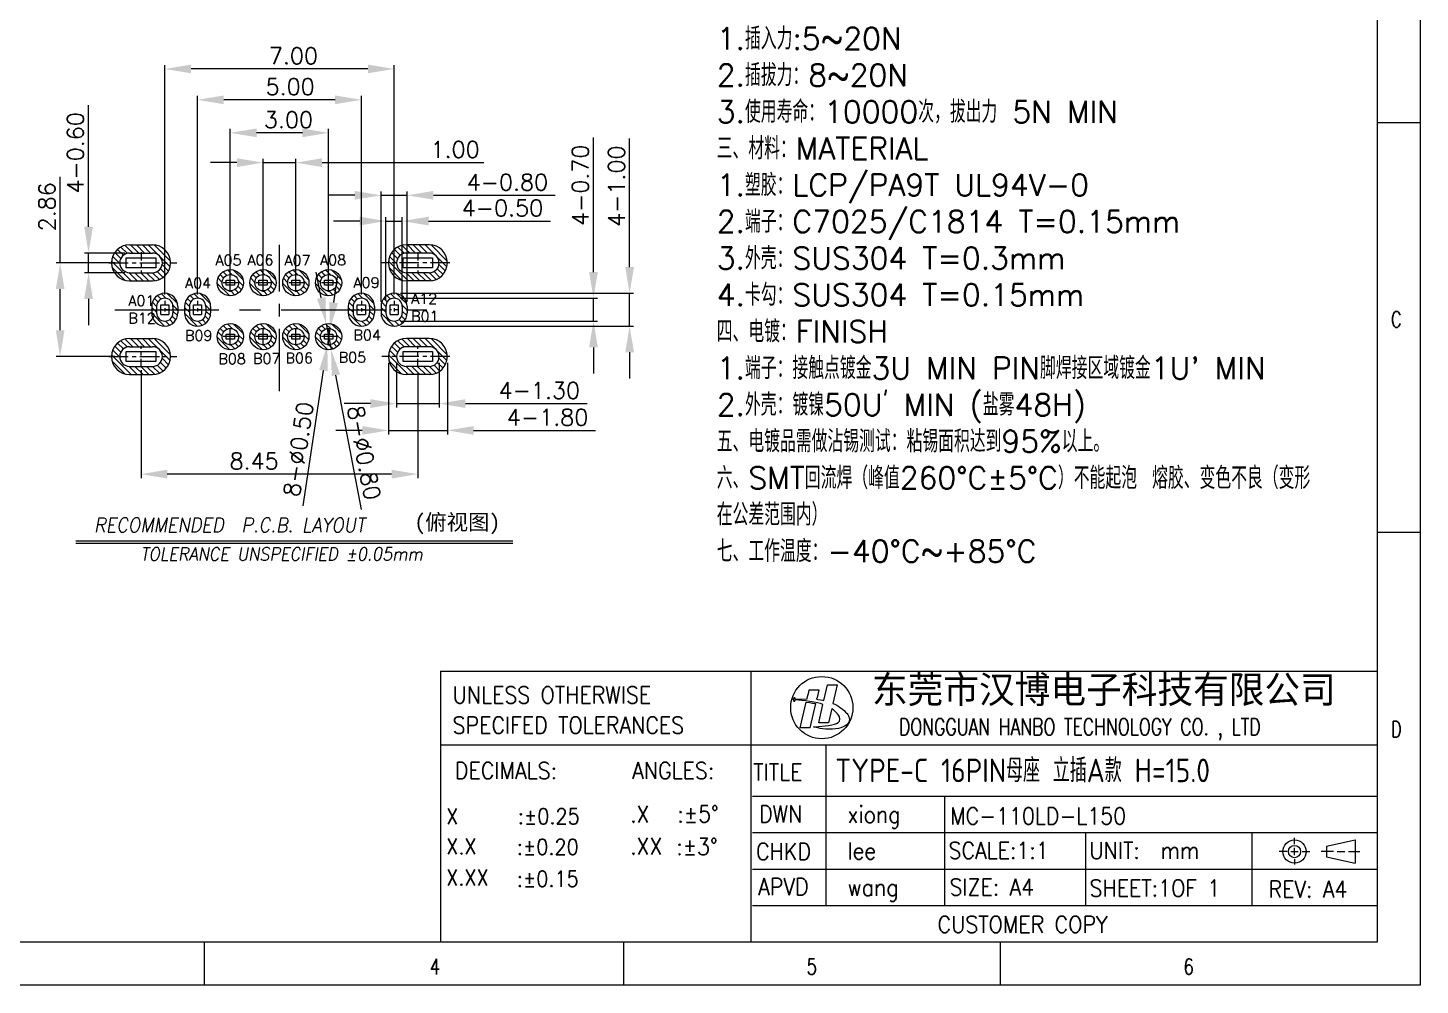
# Model space of a CAD drawing. Extents: x 2595 to 2747, y 707 to 762.
# Drawn here: x 2626.9 to 2669.4, y 708.06 to 737.29 of the extents above; entities that cross this region are included whole.
import ezdxf
from ezdxf.enums import TextEntityAlignment as Align

# ---------------------------------------------------------------- set-up
doc = ezdxf.new("R2010")
doc.units = 0
doc.header["$MEASUREMENT"] = 0
doc.linetypes.add('ACAD_ISO02W100', pattern=[15, 12, -3])
doc.linetypes.add('CENTER', pattern=[50.8, 31.75, -6.35, 6.35, -6.35])
doc.layers.get('0').update_dxf_attribs({"linetype": 'CONTINUOUS', "lineweight": 20})
doc.layers.get('Defpoints').update_dxf_attribs({"linetype": 'CONTINUOUS'})
for name, color, linetype, lineweight in [('DIM', 3, 'CONTINUOUS', 9), ('HANBO', 7, 'CONTINUOUS', 9), ('NOTE', 82, 'CONTINUOUS', 18), ('screw', 33, 'CONTINUOUS', 13)]:
    doc.layers.add(name, color=color, linetype=linetype, lineweight=lineweight)
doc.styles.add('3.5号字', font='gbenor.shx', dxfattribs={"height": 3.5, "bigfont": 'gbcbig.shx'})
doc.styles.add('ROMANS', font='ROMANS.SHX', dxfattribs={"bigfont": 'gbcbig.shx'})
doc.styles.get("Standard").update_dxf_attribs({"font": 'simplex.shx', "bigfont": 'gbcbig.shx'})
doc.styles.add('样式 1', font='gbenor.shx', dxfattribs={"height": 1.2, "bigfont": 'gbcbig.shx'})
doc.dimstyles.new('汉博电子', dxfattribs={"dimtxt": 0.5, "dimasz": 0.8, "dimexe": 0.12, "dimexo": 0.19, "dimgap": 0.15, "dimtad": 1, "dimzin": 1, "dimdsep": 46, "dimtxsty": 'ROMANS', "dimcen": 2.13, "dimclrd": 3, "dimclre": 3, "dimclrt": 2, "dimazin": 2, "dimtfac": 1, "dimtmove": 0, "dimatfit": 3, "dimfxl": 1, "dimlwd": 13, "dimlwe": 13, "dimarcsym": 0})

# ---------------------------------------------------------------- blocks, each defined once
blk = doc.blocks.new('hanbo')
at = {"layer": 'HANBO'}
blk.add_ellipse((-2.076, 0.258), major_axis=(0, 1.277), ratio=1, dxfattribs=at)
at = {"layer": 'HANBO', "color": 7}
for points, knots in [([(-3.194, 0.688), (-3.194, 0.688), (-3.219, 0.622), (-3.219, 0.622), (-3.219, 0.622), (-3.219, 0.622), (-3.292, 0.603), (-3.292, 0.603), (-3.292, 0.603), (-3.292, 0.603), (-3.224, 0.573), (-3.224, 0.573), (-3.224, 0.573), (-3.224, 0.573), (-3.207, 0.502), (-3.207, 0.502), (-3.207, 0.502), (-3.207, 0.502), (-3.179, 0.571), (-3.179, 0.571), (-3.179, 0.571), (-3.179, 0.571), (-3.146, 0.58), (-3.146, 0.58), (-3.146, 0.58), (-2.9, 0.551), (-2.236, 0.485), (-2.026, 0.388), (-2.026, 0.388), (-2.026, 0.388), (-2.198, -0.362), (-2.198, -0.362), (-2.198, -0.362), (-2.198, -0.362), (-1.803, -0.362), (-1.803, -0.362), (-1.803, -0.362), (-1.803, -0.362), (-1.666, 0.218), (-1.666, 0.218), (-1.666, 0.218), (-1.666, 0.218), (-1.423, 0.048), (-1.354, -0.114), (-1.354, -0.114), (-1.285, -0.277), (-1.377, -0.349), (-1.465, -0.39), (-1.465, -0.39), (-1.657, -0.485), (-2.207, -0.521), (-2.417, -0.528), (-2.417, -0.528), (-2.417, -0.528), (-2.141, -0.62), (-1.774, -0.625), (-1.774, -0.625), (-1.407, -0.63), (-1.101, -0.543), (-0.999, -0.398), (-0.999, -0.398), (-0.897, -0.254), (-0.952, -0.084), (-1.037, 0.011), (-1.037, 0.011), (-1.194, 0.188), (-1.397, 0.34), (-1.615, 0.434), (-1.615, 0.434), (-1.615, 0.434), (-1.438, 1.196), (-1.438, 1.196), (-1.438, 1.196), (-1.438, 1.196), (-1.834, 1.196), (-1.834, 1.196), (-1.834, 1.196), (-1.834, 1.196), (-1.985, 0.553), (-1.985, 0.553), (-1.985, 0.553), (-1.985, 0.553), (-2.278, 0.601), (-2.286, 0.602), (-2.286, 0.602), (-2.283, 0.625), (-2.196, 0.983), (-2.196, 0.983), (-2.196, 0.983), (-2.196, 0.983), (-2.591, 0.983), (-2.591, 0.983), (-2.591, 0.983), (-2.62, 0.866), (-2.653, 0.735), (-2.679, 0.625), (-2.679, 0.625), (-2.679, 0.625), (-3.155, 0.61), (-3.155, 0.61), (-3.155, 0.61), (-3.155, 0.61), (-3.176, 0.616), (-3.176, 0.616), (-3.176, 0.616), (-3.176, 0.616), (-3.194, 0.688), (-3.194, 0.688)], [0, 0, 0, 0, 0.035714, 0.035714, 0.035714, 0.035714, 0.071429, 0.071429, 0.071429, 0.071429, 0.107143, 0.107143, 0.107143, 0.107143, 0.142857, 0.142857, 0.142857, 0.142857, 0.178571, 0.178571, 0.178571, 0.178571, 0.214286, 0.214286, 0.214286, 0.214286, 0.25, 0.25, 0.25, 0.25, 0.285714, 0.285714, 0.285714, 0.285714, 0.321429, 0.321429, 0.321429, 0.321429, 0.357143, 0.357143, 0.357143, 0.357143, 0.392857, 0.392857, 0.392857, 0.392857, 0.428571, 0.428571, 0.428571, 0.428571, 0.464286, 0.464286, 0.464286, 0.464286, 0.5, 0.5, 0.5, 0.5, 0.535714, 0.535714, 0.535714, 0.535714, 0.571429, 0.571429, 0.571429, 0.571429, 0.607143, 0.607143, 0.607143, 0.607143, 0.642857, 0.642857, 0.642857, 0.642857, 0.678571, 0.678571, 0.678571, 0.678571, 0.714286, 0.714286, 0.714286, 0.714286, 0.75, 0.75, 0.75, 0.75, 0.785714, 0.785714, 0.785714, 0.785714, 0.821429, 0.821429, 0.821429, 0.821429, 0.857143, 0.857143, 0.857143, 0.857143, 0.892857, 0.892857, 0.892857, 0.892857, 0.928571, 0.928571, 0.928571, 0.928571, 1, 1, 1, 1]), ([(-2.71, 0.482), (-2.71, 0.482), (-2.96, -0.577), (-2.96, -0.577), (-2.96, -0.577), (-2.96, -0.577), (-2.562, -0.577), (-2.562, -0.577), (-2.562, -0.577), (-2.562, -0.577), (-2.328, 0.422), (-2.328, 0.422), (-2.328, 0.422), (-2.328, 0.422), (-2.551, 0.466), (-2.71, 0.482)], [0, 0, 0, 0, 0.2, 0.2, 0.2, 0.2, 0.4, 0.4, 0.4, 0.4, 0.6, 0.6, 0.6, 0.6, 1, 1, 1, 1])]:
    blk.add_open_spline(points, degree=3, knots=knots, dxfattribs=at)
blk = doc.blocks.new('*D233')
at = {"color": 3, "lineweight": 13, "transparency": 16777216}
for p, q in [((2627.886, 730.117), (2627.886, 732.741)), ((2629.565, 730.117), (2627.766, 730.117)), ((2627.886, 728.057), (2627.886, 729.317)), ((2629.565, 727.257), (2627.766, 727.257))]:
    blk.add_line(p, q, dxfattribs=at)
at = {"color": 3, "transparency": 16777216}
for points in [[(2627.753, 729.317), (2628.019, 729.317), (2627.886, 730.117)], [(2627.753, 728.057), (2628.019, 728.057), (2627.886, 727.257)]]:
    blk.add_solid(points, dxfattribs=at)
at = {"layer": 'Defpoints', "color": 0, "transparency": 16777216}
for p in [(2627.886, 730.117), (2629.755, 730.117), (2629.755, 727.257)]:
    blk.add_point(p, dxfattribs=at)
at = {"color": 2, "transparency": 16777216, "insert": (2627.486, 731.829), "char_height": 0.5, "attachment_point": 5, "rotation": 90, "style": 'ROMANS'}
blk.add_mtext('2.86', dxfattribs=at)
blk = doc.blocks.new('*D234')
at = {"color": 3, "lineweight": 13, "transparency": 16777216}
for p, q in [((2628.753, 731.217), (2628.753, 734.936)), ((2629.865, 730.417), (2628.633, 730.417)), ((2628.753, 729.817), (2628.753, 730.417)), ((2629.865, 729.817), (2628.633, 729.817)), ((2628.753, 729.017), (2628.753, 728.217))]:
    blk.add_line(p, q, dxfattribs=at)
at = {"color": 3, "transparency": 16777216}
for points in [[(2628.62, 731.217), (2628.886, 731.217), (2628.753, 730.417)], [(2628.62, 729.017), (2628.886, 729.017), (2628.753, 729.817)]]:
    blk.add_solid(points, dxfattribs=at)
at = {"layer": 'Defpoints', "color": 0, "transparency": 16777216}
for p in [(2628.753, 730.417), (2630.055, 730.417), (2630.055, 729.817)]:
    blk.add_point(p, dxfattribs=at)
at = {"color": 2, "transparency": 16777216, "insert": (2628.353, 733.476), "char_height": 0.5, "attachment_point": 5, "rotation": 90, "style": 'ROMANS'}
blk.add_mtext('4-0.60', dxfattribs=at)
blk = doc.blocks.new('*D235')
at = {"color": 3, "lineweight": 13, "transparency": 16777216}
for p, q in [((2630.355, 726.842), (2630.355, 723.546)), ((2638.805, 726.767), (2638.805, 723.546)), ((2638.005, 723.666), (2631.155, 723.666))]:
    blk.add_line(p, q, dxfattribs=at)
at = {"color": 3, "transparency": 16777216}
for points in [[(2631.155, 723.8), (2631.155, 723.533), (2630.355, 723.666)], [(2638.005, 723.8), (2638.005, 723.533), (2638.805, 723.666)]]:
    blk.add_solid(points, dxfattribs=at)
at = {"layer": 'Defpoints', "color": 0, "transparency": 16777216}
for p in [(2630.355, 727.032), (2638.805, 726.957), (2630.355, 723.666)]:
    blk.add_point(p, dxfattribs=at)
at = {"color": 2, "transparency": 16777216, "insert": (2633.806, 724.066), "char_height": 0.5, "attachment_point": 5, "style": 'ROMANS'}
blk.add_mtext('8.45', dxfattribs=at)
blk = doc.blocks.new('*D229')
at = {"color": 3, "lineweight": 13, "transparency": 16777216}
for p, q in [((2638.155, 727.067), (2638.155, 725.7)), ((2639.455, 727.067), (2639.455, 725.7)), ((2637.355, 725.82), (2636.555, 725.82)), ((2638.155, 725.82), (2639.455, 725.82)), ((2640.255, 725.82), (2643.974, 725.82))]:
    blk.add_line(p, q, dxfattribs=at)
at = {"color": 3, "transparency": 16777216}
for points in [[(2637.355, 725.954), (2637.355, 725.687), (2638.155, 725.82)], [(2640.255, 725.954), (2640.255, 725.687), (2639.455, 725.82)]]:
    blk.add_solid(points, dxfattribs=at)
at = {"layer": 'Defpoints', "color": 0, "transparency": 16777216}
for p in [(2638.155, 727.257), (2639.455, 727.257), (2639.455, 725.82)]:
    blk.add_point(p, dxfattribs=at)
at = {"color": 2, "transparency": 16777216, "insert": (2642.514, 726.22), "char_height": 0.5, "attachment_point": 5, "style": 'ROMANS'}
blk.add_mtext('4-1.30', dxfattribs=at)
blk = doc.blocks.new('*D230')
at = {"color": 3, "lineweight": 13, "transparency": 16777216}
for p, q in [((2631.08, 729.152), (2631.08, 736.157)), ((2638.08, 729.152), (2638.08, 736.157)), ((2637.28, 736.037), (2631.88, 736.037))]:
    blk.add_line(p, q, dxfattribs=at)
at = {"color": 3, "transparency": 16777216}
for points in [[(2631.88, 736.17), (2631.88, 735.904), (2631.08, 736.037)], [(2637.28, 736.17), (2637.28, 735.904), (2638.08, 736.037)]]:
    blk.add_solid(points, dxfattribs=at)
at = {"layer": 'Defpoints', "color": 0, "transparency": 16777216}
for p in [(2631.08, 736.037), (2631.08, 728.962), (2638.08, 728.962)]:
    blk.add_point(p, dxfattribs=at)
at = {"color": 2, "transparency": 16777216, "insert": (2635.005, 736.437), "char_height": 0.5, "attachment_point": 5, "style": 'ROMANS'}
blk.add_mtext('7.00', dxfattribs=at)
blk = doc.blocks.new('*D231')
at = {"color": 3, "lineweight": 13, "transparency": 16777216}
for p, q in [((2632.08, 729.152), (2632.08, 735.214)), ((2636.28, 735.094), (2632.88, 735.094)), ((2637.08, 729.152), (2637.08, 735.214))]:
    blk.add_line(p, q, dxfattribs=at)
at = {"color": 3, "transparency": 16777216}
for points in [[(2632.88, 735.227), (2632.88, 734.961), (2632.08, 735.094)], [(2636.28, 735.227), (2636.28, 734.961), (2637.08, 735.094)]]:
    blk.add_solid(points, dxfattribs=at)
at = {"layer": 'Defpoints', "color": 0, "transparency": 16777216}
for p in [(2632.08, 735.094), (2632.08, 728.962), (2637.08, 728.962)]:
    blk.add_point(p, dxfattribs=at)
at = {"color": 2, "transparency": 16777216, "insert": (2634.908, 735.494), "char_height": 0.5, "attachment_point": 5, "style": 'ROMANS'}
blk.add_mtext('5.00', dxfattribs=at)
blk = doc.blocks.new('*D236')
at = {"color": 3, "lineweight": 13, "transparency": 16777216}
for p, q in [((2633.08, 729.699), (2633.08, 734.206)), ((2635.28, 734.086), (2633.88, 734.086)), ((2636.08, 729.699), (2636.08, 734.206))]:
    blk.add_line(p, q, dxfattribs=at)
at = {"color": 3, "transparency": 16777216}
for points in [[(2633.88, 734.219), (2633.88, 733.953), (2633.08, 734.086)], [(2635.28, 734.219), (2635.28, 733.953), (2636.08, 734.086)]]:
    blk.add_solid(points, dxfattribs=at)
at = {"layer": 'Defpoints', "color": 0, "transparency": 16777216}
for p in [(2633.08, 734.086), (2633.08, 729.509), (2636.08, 729.509)]:
    blk.add_point(p, dxfattribs=at)
at = {"color": 2, "transparency": 16777216, "insert": (2634.854, 734.486), "char_height": 0.5, "attachment_point": 5, "style": 'ROMANS'}
blk.add_mtext('3.00', dxfattribs=at)
blk = doc.blocks.new('*D237')
at = {"color": 3, "lineweight": 13, "transparency": 16777216}
for p, q in [((2633.28, 733.177), (2632.48, 733.177)), ((2634.08, 729.699), (2634.08, 733.297)), ((2634.08, 733.177), (2635.08, 733.177)), ((2635.08, 729.699), (2635.08, 733.297)), ((2635.88, 733.177), (2640.816, 733.177))]:
    blk.add_line(p, q, dxfattribs=at)
at = {"color": 3, "transparency": 16777216}
for points in [[(2633.28, 733.31), (2633.28, 733.043), (2634.08, 733.177)], [(2635.88, 733.31), (2635.88, 733.043), (2635.08, 733.177)]]:
    blk.add_solid(points, dxfattribs=at)
at = {"layer": 'Defpoints', "color": 0, "transparency": 16777216}
for p in [(2634.08, 733.177), (2634.08, 729.509), (2635.08, 729.509)]:
    blk.add_point(p, dxfattribs=at)
at = {"color": 2, "transparency": 16777216, "insert": (2639.94, 733.577), "char_height": 0.5, "attachment_point": 5, "style": 'ROMANS'}
blk.add_mtext('1.00', dxfattribs=at)
blk = doc.blocks.new('*D232')
at = {"color": 3, "lineweight": 13, "transparency": 16777216}
for p, q in [((2637.68, 728.927), (2637.68, 732.299)), ((2638.48, 728.927), (2638.48, 732.299)), ((2636.88, 732.179), (2636.08, 732.179)), ((2637.68, 732.179), (2638.48, 732.179)), ((2639.28, 732.179), (2642.999, 732.179))]:
    blk.add_line(p, q, dxfattribs=at)
at = {"color": 3, "transparency": 16777216}
for points in [[(2636.88, 732.312), (2636.88, 732.046), (2637.68, 732.179)], [(2639.28, 732.312), (2639.28, 732.046), (2638.48, 732.179)]]:
    blk.add_solid(points, dxfattribs=at)
at = {"layer": 'Defpoints', "color": 0, "transparency": 16777216}
for p in [(2637.68, 732.179), (2637.68, 728.737), (2638.48, 728.737)]:
    blk.add_point(p, dxfattribs=at)
at = {"color": 2, "transparency": 16777216, "insert": (2641.539, 732.579), "char_height": 0.5, "attachment_point": 5, "style": 'ROMANS'}
blk.add_mtext('4-0.80', dxfattribs=at)
blk = doc.blocks.new('*D238')
at = {"color": 3, "lineweight": 13, "transparency": 16777216}
for p, q in [((2636.236, 728.903), (2636.354, 729.694)), ((2636.117, 728.112), (2636.042, 727.618)), ((2635.304, 722.701), (2635.924, 726.826))]:
    blk.add_line(p, q, dxfattribs=at)
at = {"color": 3, "transparency": 16777216}
for points in [[(2636.104, 728.923), (2636.367, 728.883), (2636.117, 728.112)], [(2635.792, 726.846), (2636.055, 726.807), (2636.042, 727.618)]]:
    blk.add_solid(points, dxfattribs=at)
at = {"layer": 'Defpoints', "color": 0, "transparency": 16777216}
for p in [(2636.117, 728.112), (2636.042, 727.618)]:
    blk.add_point(p, dxfattribs=at)
at = {"color": 2, "transparency": 16777216, "insert": (2635.159, 724.428), "char_height": 0.5, "attachment_point": 5, "rotation": 81.457, "style": 'ROMANS'}
blk.add_mtext('8-∅0.50', dxfattribs=at)
blk = doc.blocks.new('*D239')
at = {"color": 3, "lineweight": 13, "transparency": 16777216}
for p, q in [((2635.855, 729.044), (2635.705, 729.83)), ((2636.005, 728.258), (2636.154, 727.472)), ((2637.084, 722.588), (2636.304, 726.686))]:
    blk.add_line(p, q, dxfattribs=at)
at = {"color": 3, "transparency": 16777216}
for points in [[(2635.986, 729.069), (2635.724, 729.019), (2636.005, 728.258)], [(2636.435, 726.711), (2636.173, 726.661), (2636.154, 727.472)]]:
    blk.add_solid(points, dxfattribs=at)
at = {"layer": 'Defpoints', "color": 0, "transparency": 16777216}
for p in [(2636.005, 728.258), (2636.154, 727.472)]:
    blk.add_point(p, dxfattribs=at)
at = {"color": 2, "transparency": 16777216, "insert": (2637.162, 724.319), "char_height": 0.5, "attachment_point": 5, "rotation": 280.7829, "style": 'ROMANS'}
blk.add_mtext('8-∅0.80', dxfattribs=at)
blk = doc.blocks.new('*D240')
at = {"color": 3, "lineweight": 13, "transparency": 16777216}
for p, q in [((2637.905, 727.067), (2637.905, 724.881)), ((2639.705, 727.067), (2639.705, 724.881)), ((2637.105, 725.001), (2636.305, 725.001)), ((2637.905, 725.001), (2639.705, 725.001)), ((2640.505, 725.001), (2644.224, 725.001))]:
    blk.add_line(p, q, dxfattribs=at)
at = {"color": 3, "transparency": 16777216}
for points in [[(2637.105, 725.134), (2637.105, 724.868), (2637.905, 725.001)], [(2640.505, 725.134), (2640.505, 724.868), (2639.705, 725.001)]]:
    blk.add_solid(points, dxfattribs=at)
at = {"layer": 'Defpoints', "color": 0, "transparency": 16777216}
for p in [(2637.905, 727.257), (2639.705, 727.257), (2639.705, 725.001)]:
    blk.add_point(p, dxfattribs=at)
at = {"color": 2, "transparency": 16777216, "insert": (2642.764, 725.401), "char_height": 0.5, "attachment_point": 5, "style": 'ROMANS'}
blk.add_mtext('4-1.80', dxfattribs=at)
blk = doc.blocks.new('*D241')
at = {"color": 3, "lineweight": 13, "transparency": 16777216}
for p, q in [((2637.83, 728.977), (2637.83, 731.512)), ((2638.33, 728.977), (2638.33, 731.512)), ((2637.03, 731.392), (2636.23, 731.392)), ((2637.83, 731.392), (2638.33, 731.392)), ((2639.13, 731.392), (2642.849, 731.392))]:
    blk.add_line(p, q, dxfattribs=at)
at = {"color": 3, "transparency": 16777216}
for points in [[(2637.03, 731.526), (2637.03, 731.259), (2637.83, 731.392)], [(2639.13, 731.526), (2639.13, 731.259), (2638.33, 731.392)]]:
    blk.add_solid(points, dxfattribs=at)
at = {"layer": 'Defpoints', "color": 0, "transparency": 16777216}
for p in [(2637.83, 731.392), (2637.83, 728.787), (2638.33, 728.787)]:
    blk.add_point(p, dxfattribs=at)
at = {"color": 2, "transparency": 16777216, "insert": (2641.389, 731.792), "char_height": 0.5, "attachment_point": 5, "style": 'ROMANS'}
blk.add_mtext('4-0.50', dxfattribs=at)
blk = doc.blocks.new('*D242')
at = {"color": 3, "lineweight": 13, "transparency": 16777216}
for p, q in [((2644.166, 729.837), (2644.166, 733.945)), ((2638.27, 729.037), (2644.286, 729.037)), ((2644.166, 728.337), (2644.166, 729.037)), ((2638.27, 728.337), (2644.286, 728.337)), ((2644.166, 727.537), (2644.166, 726.737))]:
    blk.add_line(p, q, dxfattribs=at)
at = {"color": 3, "transparency": 16777216}
for points in [[(2644.033, 729.837), (2644.299, 729.837), (2644.166, 729.037)], [(2644.033, 727.537), (2644.299, 727.537), (2644.166, 728.337)]]:
    blk.add_solid(points, dxfattribs=at)
at = {"layer": 'Defpoints', "color": 0, "transparency": 16777216}
for p in [(2638.08, 729.037), (2638.08, 728.337), (2644.166, 728.337)]:
    blk.add_point(p, dxfattribs=at)
at = {"color": 2, "transparency": 16777216, "insert": (2643.766, 732.485), "char_height": 0.5, "attachment_point": 5, "rotation": 90, "style": 'ROMANS'}
blk.add_mtext('4-0.70', dxfattribs=at)
blk = doc.blocks.new('*D243')
at = {"color": 3, "lineweight": 13, "transparency": 16777216}
for p, q in [((2645.268, 729.987), (2645.268, 733.917)), ((2638.27, 729.187), (2645.388, 729.187)), ((2645.268, 728.187), (2645.268, 729.187)), ((2638.27, 728.187), (2645.388, 728.187)), ((2645.268, 727.387), (2645.268, 726.587))]:
    blk.add_line(p, q, dxfattribs=at)
at = {"color": 3, "transparency": 16777216}
for points in [[(2645.135, 729.987), (2645.402, 729.987), (2645.268, 729.187)], [(2645.135, 727.387), (2645.402, 727.387), (2645.268, 728.187)]]:
    blk.add_solid(points, dxfattribs=at)
at = {"layer": 'Defpoints', "color": 0, "transparency": 16777216}
for p in [(2638.08, 729.187), (2638.08, 728.187), (2645.268, 728.187)]:
    blk.add_point(p, dxfattribs=at)
at = {"color": 2, "transparency": 16777216, "insert": (2644.868, 732.458), "char_height": 0.5, "attachment_point": 5, "rotation": 90, "style": 'ROMANS'}
blk.add_mtext('4-1.00', dxfattribs=at)

msp = doc.modelspace()

# ---------------------------------------------------------------- hatches: boundary and pattern name
h = msp.add_hatch()
h.set_pattern_fill('ANSI31', color=256, scale=0.04, angle=90, style=0)
h.set_pattern_definition([(135, (4004.20853, 823.50853), (-0.089802561, -0.089802561), [])])
edge = h.paths.add_edge_path(flags=16)
edge.add_line((2630.705, 729.817), (2630.005, 729.817))
edge.add_arc((2630.005, 730.117), 0.3, 90, 270, ccw=False)
edge.add_line((2630.005, 730.417), (2630.705, 730.417))
edge.add_arc((2630.705, 730.117), 0.3, -90, 90, ccw=False)
edge = h.paths.add_edge_path()
edge.add_line((2630.705, 729.567), (2630.005, 729.567))
edge.add_arc((2630.005, 730.117), 0.55, 90, 270, ccw=False)
edge.add_line((2630.005, 730.667), (2630.705, 730.667))
edge.add_arc((2630.705, 730.117), 0.55, -90, 90, ccw=False)
h = msp.add_hatch()
h.set_pattern_fill('ANSI31', color=256, scale=0.04, angle=90, style=0)
h.set_pattern_definition([(135, (4012.65853, 823.50853), (-0.089802561, -0.089802561), [])])
edge = h.paths.add_edge_path(flags=16)
edge.add_line((2639.155, 729.817), (2638.455, 729.817))
edge.add_arc((2638.455, 730.117), 0.3, 90, 270, ccw=False)
edge.add_line((2638.455, 730.417), (2639.155, 730.417))
edge.add_arc((2639.155, 730.117), 0.3, -90, 90, ccw=False)
edge = h.paths.add_edge_path()
edge.add_line((2639.155, 729.567), (2638.455, 729.567))
edge.add_arc((2638.455, 730.117), 0.55, 90, 270, ccw=False)
edge.add_line((2638.455, 730.667), (2639.155, 730.667))
edge.add_arc((2639.155, 730.117), 0.55, -90, 90, ccw=False)
h = msp.add_hatch()
h.set_pattern_fill('ANSI31', color=256, scale=0.04, angle=90, style=0)
h.set_pattern_definition([(135, (2603.85929, 193.45313), (-0.08980256, -0.08980256), [])])
edge = h.paths.add_edge_path()
edge.add_arc((2633.08, 729.509), 0.4, 90, 450)
edge = h.paths.add_edge_path(flags=16)
edge.add_arc((2633.08, 729.509), 0.25, 90, 450)
h = msp.add_hatch()
h.set_pattern_fill('ANSI31', color=256, scale=0.04, angle=90, style=0)
h.set_pattern_definition([(135, (2604.85929, 193.45313), (-0.08980256, -0.08980256), [])])
edge = h.paths.add_edge_path()
edge.add_arc((2634.08, 729.509), 0.4, 90, 450)
edge = h.paths.add_edge_path(flags=16)
edge.add_arc((2634.08, 729.509), 0.25, 90, 450)
h = msp.add_hatch()
h.set_pattern_fill('ANSI31', color=256, scale=0.04, angle=90, style=0)
h.set_pattern_definition([(135, (2605.85929, 193.45313), (-0.08980256, -0.08980256), [])])
edge = h.paths.add_edge_path()
edge.add_arc((2635.08, 729.509), 0.4, 90, 450)
edge = h.paths.add_edge_path(flags=16)
edge.add_arc((2635.08, 729.509), 0.25, 90, 450)
h = msp.add_hatch()
h.set_pattern_fill('ANSI31', color=256, scale=0.04, angle=90, style=0)
h.set_pattern_definition([(135, (2606.85929, 193.45313), (-0.08980256, -0.08980256), [])])
edge = h.paths.add_edge_path()
edge.add_arc((2636.08, 729.509), 0.4, 90, 450)
edge = h.paths.add_edge_path(flags=16)
edge.add_arc((2636.08, 729.509), 0.25, 90, 450)
h = msp.add_hatch()
h.set_pattern_fill('ANSI31', color=256, scale=0.04, angle=90, style=0)
h.set_pattern_definition([(135, (4066.76237, 892.59713), (-0.089802561, -0.089802561), [])])
edge = h.paths.add_edge_path(flags=16)
edge.add_line((2631.33, 728.787), (2631.33, 728.587))
edge.add_arc((2631.08, 728.587), 0.25, 180, 360, ccw=False)
edge.add_line((2630.83, 728.587), (2630.83, 728.787))
edge.add_arc((2631.08, 728.787), 0.25, 0, 180, ccw=False)
edge = h.paths.add_edge_path()
edge.add_arc((2631.08, 728.587), 0.4, 180, 360)
edge.add_line((2631.48, 728.587), (2631.48, 728.787))
edge.add_arc((2631.08, 728.787), 0.4, 0, 180)
edge.add_line((2630.68, 728.787), (2630.68, 728.587))
h = msp.add_hatch()
h.set_pattern_fill('ANSI31', color=256, scale=0.04, angle=90, style=0)
h.set_pattern_definition([(135, (4067.76237, 892.59713), (-0.089802561, -0.089802561), [])])
edge = h.paths.add_edge_path(flags=16)
edge.add_line((2632.33, 728.787), (2632.33, 728.587))
edge.add_arc((2632.08, 728.587), 0.25, 180, 360, ccw=False)
edge.add_line((2631.83, 728.587), (2631.83, 728.787))
edge.add_arc((2632.08, 728.787), 0.25, 0, 180, ccw=False)
edge = h.paths.add_edge_path()
edge.add_arc((2632.08, 728.587), 0.4, 180, 360)
edge.add_line((2632.48, 728.587), (2632.48, 728.787))
edge.add_arc((2632.08, 728.787), 0.4, 0, 180)
edge.add_line((2631.68, 728.787), (2631.68, 728.587))
h = msp.add_hatch()
h.set_pattern_fill('ANSI31', color=256, scale=0.04, angle=90, style=0)
h.set_pattern_definition([(135, (4072.76237, 892.59713), (-0.089802561, -0.089802561), [])])
edge = h.paths.add_edge_path(flags=16)
edge.add_line((2637.33, 728.787), (2637.33, 728.587))
edge.add_arc((2637.08, 728.587), 0.25, 180, 360, ccw=False)
edge.add_line((2636.83, 728.587), (2636.83, 728.787))
edge.add_arc((2637.08, 728.787), 0.25, 0, 180, ccw=False)
edge = h.paths.add_edge_path()
edge.add_arc((2637.08, 728.587), 0.4, 180, 360)
edge.add_line((2637.48, 728.587), (2637.48, 728.787))
edge.add_arc((2637.08, 728.787), 0.4, 0, 180)
edge.add_line((2636.68, 728.787), (2636.68, 728.587))
h = msp.add_hatch()
h.set_pattern_fill('ANSI31', color=256, scale=0.04, angle=90, style=0)
h.set_pattern_definition([(135, (4073.76237, 892.59713), (-0.089802561, -0.089802561), [])])
edge = h.paths.add_edge_path(flags=16)
edge.add_line((2638.33, 728.787), (2638.33, 728.587))
edge.add_arc((2638.08, 728.587), 0.25, 180, 360, ccw=False)
edge.add_line((2637.83, 728.587), (2637.83, 728.787))
edge.add_arc((2638.08, 728.787), 0.25, 0, 180, ccw=False)
edge = h.paths.add_edge_path()
edge.add_arc((2638.08, 728.587), 0.4, 180, 360)
edge.add_line((2638.48, 728.587), (2638.48, 728.787))
edge.add_arc((2638.08, 728.787), 0.4, 0, 180)
edge.add_line((2637.68, 728.787), (2637.68, 728.587))
h = msp.add_hatch()
h.set_pattern_fill('ANSI31', color=256, scale=0.04, angle=90, style=0)
h.set_pattern_definition([(135, (2603.85929, 191.80935), (-0.08980256, -0.08980256), [])])
edge = h.paths.add_edge_path()
edge.add_arc((2633.08, 727.865), 0.4, 90, 450)
edge = h.paths.add_edge_path(flags=16)
edge.add_arc((2633.08, 727.865), 0.25, 90, 450)
h = msp.add_hatch()
h.set_pattern_fill('ANSI31', color=256, scale=0.04, angle=90, style=0)
h.set_pattern_definition([(135, (2604.85929, 191.80935), (-0.08980256, -0.08980256), [])])
edge = h.paths.add_edge_path()
edge.add_arc((2634.08, 727.865), 0.4, 90, 450)
edge = h.paths.add_edge_path(flags=16)
edge.add_arc((2634.08, 727.865), 0.25, 90, 450)
h = msp.add_hatch()
h.set_pattern_fill('ANSI31', color=256, scale=0.04, angle=90, style=0)
h.set_pattern_definition([(135, (2605.85929, 191.80935), (-0.08980256, -0.08980256), [])])
edge = h.paths.add_edge_path()
edge.add_arc((2635.08, 727.865), 0.4, 90, 450)
edge = h.paths.add_edge_path(flags=16)
edge.add_arc((2635.08, 727.865), 0.25, 90, 450)
h = msp.add_hatch()
h.set_pattern_fill('ANSI31', color=256, scale=0.04, angle=90, style=0)
h.set_pattern_definition([(135, (2606.85929, 191.80935), (-0.08980256, -0.08980256), [])])
edge = h.paths.add_edge_path()
edge.add_arc((2636.08, 727.865), 0.4, 0, 360)
edge = h.paths.add_edge_path(flags=16)
edge.add_arc((2636.08, 727.865), 0.25, 0, 360)
h = msp.add_hatch()
h.set_pattern_fill('ANSI31', color=256, scale=0.04, angle=90, style=0)
h.set_pattern_definition([(135, (4004.20853, 820.64853), (-0.089802561, -0.089802561), [])])
edge = h.paths.add_edge_path(flags=16)
edge.add_line((2630.705, 726.957), (2630.005, 726.957))
edge.add_arc((2630.005, 727.257), 0.3, 90, 270, ccw=False)
edge.add_line((2630.005, 727.557), (2630.705, 727.557))
edge.add_arc((2630.705, 727.257), 0.3, -90, 90, ccw=False)
edge = h.paths.add_edge_path()
edge.add_line((2630.705, 726.707), (2630.005, 726.707))
edge.add_arc((2630.005, 727.257), 0.55, 90, 270, ccw=False)
edge.add_line((2630.005, 727.807), (2630.705, 727.807))
edge.add_arc((2630.705, 727.257), 0.55, -90, 90, ccw=False)
h = msp.add_hatch()
h.set_pattern_fill('ANSI31', color=256, scale=0.04, angle=90, style=0)
h.set_pattern_definition([(135, (4012.65853, 820.64853), (-0.089802561, -0.089802561), [])])
edge = h.paths.add_edge_path(flags=16)
edge.add_line((2639.155, 726.957), (2638.455, 726.957))
edge.add_arc((2638.455, 727.257), 0.3, 90, 270, ccw=False)
edge.add_line((2638.455, 727.557), (2639.155, 727.557))
edge.add_arc((2639.155, 727.257), 0.3, -90, 90, ccw=False)
edge = h.paths.add_edge_path()
edge.add_line((2639.155, 726.707), (2638.455, 726.707))
edge.add_arc((2638.455, 727.257), 0.55, 90, 270, ccw=False)
edge.add_line((2638.455, 727.807), (2639.155, 727.807))
edge.add_arc((2639.155, 727.257), 0.55, -90, 90, ccw=False)

# ---------------------------------------------------------------- linework, layer by layer
for p, q in [((2630.005, 730.667), (2630.705, 730.667)), ((2639.155, 730.667), (2638.455, 730.667)), ((2630.005, 730.417), (2630.705, 730.417)), ((2639.155, 730.417), (2638.455, 730.417)), ((2630.005, 729.817), (2630.705, 729.817)), ((2639.155, 729.817), (2638.455, 729.817)), ((2630.005, 729.567), (2630.705, 729.567)), ((2639.155, 729.567), (2638.455, 729.567)), ((2630.68, 728.787), (2630.68, 728.587)), ((2630.83, 728.787), (2630.83, 728.587)), ((2631.33, 728.787), (2631.33, 728.587)), ((2631.48, 728.787), (2631.48, 728.587)), ((2631.68, 728.787), (2631.68, 728.587)), ((2631.83, 728.787), (2631.83, 728.587)), ((2632.33, 728.787), (2632.33, 728.587)), ((2632.48, 728.787), (2632.48, 728.587)), ((2636.68, 728.787), (2636.68, 728.587)), ((2636.83, 728.787), (2636.83, 728.587)), ((2637.33, 728.787), (2637.33, 728.587)), ((2637.48, 728.787), (2637.48, 728.587)), ((2637.68, 728.787), (2637.68, 728.587)), ((2637.83, 728.787), (2637.83, 728.587)), ((2638.33, 728.787), (2638.33, 728.587)), ((2638.48, 728.787), (2638.48, 728.587)), ((2630.005, 727.807), (2630.705, 727.807)), ((2639.155, 727.807), (2638.455, 727.807)), ((2630.005, 727.557), (2630.705, 727.557)), ((2639.155, 727.557), (2638.455, 727.557)), ((2630.005, 726.957), (2630.705, 726.957)), ((2639.155, 726.957), (2638.455, 726.957)), ((2630.005, 726.707), (2630.705, 726.707)), ((2639.155, 726.707), (2638.455, 726.707)), ((2639.494, 717.65), (2668.086, 717.65))]:
    msp.add_line(p, q)
at = {"color": 3}
for p, q in [((2629.905, 729.967), (2629.905, 730.267)), ((2629.905, 730.267), (2630.805, 730.267)), ((2630.805, 730.267), (2630.805, 729.967)), ((2638.355, 729.967), (2638.355, 730.267)), ((2638.355, 730.267), (2639.255, 730.267)), ((2639.255, 730.267), (2639.255, 729.967)), ((2630.805, 729.967), (2629.905, 729.967)), ((2639.255, 729.967), (2638.355, 729.967)), ((2632.955, 729.434), (2632.955, 729.584)), ((2632.955, 729.584), (2633.205, 729.584)), ((2633.205, 729.434), (2632.955, 729.434)), ((2633.205, 729.584), (2633.205, 729.434)), ((2633.955, 729.434), (2633.955, 729.584)), ((2633.955, 729.584), (2634.205, 729.584)), ((2634.205, 729.434), (2633.955, 729.434)), ((2634.205, 729.584), (2634.205, 729.434)), ((2634.955, 729.434), (2634.955, 729.584)), ((2634.955, 729.584), (2635.205, 729.584)), ((2635.205, 729.434), (2634.955, 729.434)), ((2635.205, 729.584), (2635.205, 729.434)), ((2635.955, 729.434), (2635.955, 729.584)), ((2635.955, 729.584), (2636.205, 729.584)), ((2636.205, 729.434), (2635.955, 729.434)), ((2636.205, 729.584), (2636.205, 729.434)), ((2630.955, 728.687), (2630.955, 728.837)), ((2630.955, 728.837), (2631.08, 728.837)), ((2630.955, 728.537), (2630.955, 728.687)), ((2630.955, 728.537), (2631.08, 728.537)), ((2631.08, 728.837), (2631.205, 728.837)), ((2631.08, 728.537), (2631.205, 728.537)), ((2631.205, 728.837), (2631.205, 728.687)), ((2631.205, 728.687), (2631.205, 728.537)), ((2631.955, 728.687), (2631.955, 728.837)), ((2631.955, 728.837), (2632.08, 728.837)), ((2631.955, 728.537), (2631.955, 728.687)), ((2631.955, 728.537), (2632.08, 728.537)), ((2632.08, 728.837), (2632.205, 728.837)), ((2632.08, 728.537), (2632.205, 728.537)), ((2632.205, 728.837), (2632.205, 728.687)), ((2632.205, 728.687), (2632.205, 728.537)), ((2636.955, 728.687), (2636.955, 728.837)), ((2636.955, 728.837), (2637.08, 728.837)), ((2636.955, 728.537), (2636.955, 728.687)), ((2636.955, 728.537), (2637.08, 728.537)), ((2637.08, 728.837), (2637.205, 728.837)), ((2637.08, 728.537), (2637.205, 728.537)), ((2637.205, 728.837), (2637.205, 728.687)), ((2637.205, 728.687), (2637.205, 728.537)), ((2637.955, 728.687), (2637.955, 728.837)), ((2637.955, 728.837), (2638.08, 728.837)), ((2637.955, 728.537), (2637.955, 728.687)), ((2637.955, 728.537), (2638.08, 728.537)), ((2638.08, 728.837), (2638.205, 728.837)), ((2638.08, 728.537), (2638.205, 728.537)), ((2638.205, 728.837), (2638.205, 728.687)), ((2638.205, 728.687), (2638.205, 728.537)), ((2632.955, 727.79), (2632.955, 727.94)), ((2632.955, 727.94), (2633.205, 727.94)), ((2633.205, 727.79), (2632.955, 727.79)), ((2633.205, 727.94), (2633.205, 727.79)), ((2633.955, 727.79), (2633.955, 727.94)), ((2633.955, 727.94), (2634.205, 727.94)), ((2634.205, 727.79), (2633.955, 727.79)), ((2634.205, 727.94), (2634.205, 727.79)), ((2634.955, 727.79), (2634.955, 727.94)), ((2634.955, 727.94), (2635.205, 727.94)), ((2635.205, 727.79), (2634.955, 727.79)), ((2635.205, 727.94), (2635.205, 727.79)), ((2635.955, 727.79), (2635.955, 727.94)), ((2635.955, 727.94), (2636.205, 727.94)), ((2636.205, 727.79), (2635.955, 727.79)), ((2636.205, 727.94), (2636.205, 727.79)), ((2629.905, 727.107), (2629.905, 727.407)), ((2629.905, 727.407), (2630.805, 727.407)), ((2630.805, 727.407), (2630.805, 727.107)), ((2638.355, 727.107), (2638.355, 727.407)), ((2638.355, 727.407), (2639.255, 727.407)), ((2639.255, 727.407), (2639.255, 727.107)), ((2630.805, 727.107), (2629.905, 727.107)), ((2639.255, 727.107), (2638.355, 727.107))]:
    msp.add_line(p, q, dxfattribs=at)
at = {"color": 240, "linetype": 'CENTER', "ltscale": 0.00821}
for p, q in [((2630.355, 730.447), (2630.355, 729.787)), ((2638.805, 730.447), (2638.805, 729.787)), ((2638.805, 726.927), (2638.805, 727.587))]:
    msp.add_line(p, q, dxfattribs=at)
at = {"color": 240, "linetype": 'CENTER', "ltscale": 0.018659}
for p, q in [((2629.373, 730.117), (2631.451, 730.117)), ((2639.786, 730.117), (2637.708, 730.117)), ((2639.786, 727.257), (2637.708, 727.257))]:
    msp.add_line(p, q, dxfattribs=at)
at = {"color": 240, "linetype": 'CENTER', "ltscale": 0.015549}
for p, q in [((2633.08, 729.234), (2633.08, 729.784)), ((2634.08, 729.234), (2634.08, 729.784)), ((2635.08, 729.234), (2635.08, 729.784)), ((2636.08, 729.234), (2636.08, 729.784)), ((2633.355, 729.509), (2632.805, 729.509)), ((2634.355, 729.509), (2633.805, 729.509)), ((2635.355, 729.509), (2634.805, 729.509)), ((2636.355, 729.509), (2635.805, 729.509)), ((2633.08, 727.59), (2633.08, 728.14)), ((2634.08, 727.59), (2634.08, 728.14)), ((2635.08, 727.59), (2635.08, 728.14)), ((2636.08, 727.59), (2636.08, 728.14)), ((2633.355, 727.865), (2632.805, 727.865)), ((2634.355, 727.865), (2633.805, 727.865)), ((2635.355, 727.865), (2634.805, 727.865)), ((2636.355, 727.865), (2635.805, 727.865))]:
    msp.add_line(p, q, dxfattribs=at)
at = {"color": 240, "linetype": 'CENTER', "ltscale": 0.004}
for p, q in [((2631.08, 728.962), (2631.08, 728.537)), ((2632.08, 728.962), (2632.08, 728.537)), ((2637.08, 728.962), (2637.08, 728.537)), ((2638.08, 728.962), (2638.08, 728.537))]:
    msp.add_line(p, q, dxfattribs=at)
at = {"color": 1, "linetype": 'CENTER', "ltscale": 0.003}
for p, q in [((2631.205, 728.687), (2630.955, 728.687)), ((2632.205, 728.687), (2631.955, 728.687)), ((2637.205, 728.687), (2636.955, 728.687)), ((2638.205, 728.687), (2637.955, 728.687))]:
    msp.add_line(p, q, dxfattribs=at)
at = {"color": 1, "linetype": 'CENTER', "ltscale": 0.018659}
msp.add_line((2629.373, 727.257), (2631.451, 727.257), dxfattribs=at)
at = {"color": 1, "linetype": 'CENTER', "ltscale": 0.00821}
msp.add_line((2630.355, 726.927), (2630.355, 727.587), dxfattribs=at)
for centre in [(2633.08, 729.509), (2634.08, 729.509), (2635.08, 729.509), (2636.08, 729.509), (2633.08, 727.865), (2634.08, 727.865), (2635.08, 727.865), (2636.08, 727.865)]:
    msp.add_circle(centre, 0.4)
at = {"color": 7, "linetype": 'Continuous'}
for centre in [(2633.08, 729.509), (2634.08, 729.509), (2635.08, 729.509), (2636.08, 729.509), (2633.08, 727.865), (2634.08, 727.865), (2635.08, 727.865), (2636.08, 727.865)]:
    msp.add_circle(centre, 0.25, dxfattribs=at)
for centre, radius, start, end in [((2630.005, 730.117), 0.55, 90, 270), ((2630.705, 730.117), 0.55, 270, 90), ((2638.455, 730.117), 0.55, 90, 270), ((2639.155, 730.117), 0.55, 270, 90), ((2630.005, 730.117), 0.3, 90, 270), ((2630.705, 730.117), 0.3, 270, 90), ((2638.455, 730.117), 0.3, 90, 270), ((2639.155, 730.117), 0.3, 270, 90), ((2631.08, 728.787), 0.4, 0, 180), ((2631.08, 728.787), 0.25, 0, 180), ((2632.08, 728.787), 0.4, 0, 180), ((2632.08, 728.787), 0.25, 0, 180), ((2637.08, 728.787), 0.4, 0, 180), ((2637.08, 728.787), 0.25, 0, 180), ((2638.08, 728.787), 0.4, 0, 180), ((2638.08, 728.787), 0.25, 0, 180), ((2631.08, 728.587), 0.4, 180, 360), ((2631.08, 728.587), 0.25, 180, 360), ((2632.08, 728.587), 0.4, 180, 360), ((2632.08, 728.587), 0.25, 180, 360), ((2637.08, 728.587), 0.4, 180, 360), ((2637.08, 728.587), 0.25, 180, 360), ((2638.08, 728.587), 0.4, 180, 360), ((2638.08, 728.587), 0.25, 180, 360), ((2630.005, 727.257), 0.55, 90, 270), ((2630.705, 727.257), 0.55, 270, 90), ((2638.455, 727.257), 0.55, 90, 270), ((2639.155, 727.257), 0.55, 270, 90), ((2630.005, 727.257), 0.3, 90, 270), ((2630.705, 727.257), 0.3, 270, 90), ((2638.455, 727.257), 0.3, 90, 270), ((2639.155, 727.257), 0.3, 270, 90)]:
    msp.add_arc(centre, radius, start, end)
at = {"layer": 'DIM'}
for p, q in [((2628.361, 721.633), (2641.708, 721.633)), ((2628.361, 721.555), (2641.708, 721.555))]:
    msp.add_line(p, q, dxfattribs=at)
at = {"layer": 'HANBO'}
for p, q in [((2668.084, 734.403), (2669.401, 734.403)), ((2668.084, 721.892), (2669.401, 721.892)), ((2639.494, 717.65), (2668.086, 717.65)), ((2651.272, 710.495), (2651.272, 715.402)), ((2649.024, 713.838), (2668.084, 713.838)), ((2654.889, 710.495), (2654.889, 713.838)), ((2649.024, 712.724), (2668.084, 712.724)), ((2659.189, 712.724), (2659.189, 710.495)), ((2664.261, 712.724), (2664.261, 710.495)), ((2665.566, 712.37), (2665.566, 712.557)), ((2666.542, 712.305), (2667.418, 712.497)), ((2667.418, 712.497), (2667.418, 711.786)), ((2665.338, 712.142), (2665.096, 712.142)), ((2665.452, 712.142), (2665.68, 712.142)), ((2665.566, 712.028), (2665.566, 712.256)), ((2665.566, 711.914), (2665.566, 711.744)), ((2665.794, 712.142), (2666.036, 712.142)), ((2666.757, 712.142), (2666.379, 712.142)), ((2666.542, 712.305), (2666.542, 711.979)), ((2666.542, 711.979), (2667.418, 711.786)), ((2666.871, 712.142), (2667.099, 712.142)), ((2667.213, 712.142), (2667.56, 712.142)), ((2649.024, 711.61), (2668.084, 711.61)), ((2649.024, 710.495), (2668.084, 710.495)), ((2632.283, 709.381), (2632.283, 708.064)), ((2645.081, 709.381), (2645.081, 708.064)), ((2656.582, 709.381), (2656.582, 708.064))]:
    msp.add_line(p, q, dxfattribs=at)
at = {"layer": 'HANBO', "color": 7, "linetype": 'Continuous'}
for p, q in [((2639.494, 717.65), (2639.494, 709.381)), ((2648.982, 709.381), (2648.982, 717.65)), ((2639.494, 715.402), (2668.084, 715.402))]:
    msp.add_line(p, q, dxfattribs=at)
at = {"layer": 'HANBO', "linetype": 'Continuous', "lineweight": 0}
for points in [[(2595.165, 760.742), (2669.401, 760.742), (2669.401, 708.064), (2595.165, 708.064)], [(2596.482, 759.425), (2668.084, 759.425), (2668.086, 709.381), (2596.482, 709.381)]]:
    msp.add_lwpolyline(points, close=True, dxfattribs=at)
at = {"layer": 'HANBO'}
for radius in [0.355, 0.186]:
    msp.add_circle((2665.566, 712.142), radius, dxfattribs=at)
at = {"layer": 'screw', "color": 240, "linetype": 'CENTER', "ltscale": 0.06}
msp.add_line((2634.58, 726.196), (2634.58, 730.665), dxfattribs=at)
at = {"layer": 'screw', "color": 240, "linetype": 'CENTER', "ltscale": 0.1}
msp.add_line((2629.554, 728.687), (2639.243, 728.687), dxfattribs=at)

# ---------------------------------------------------------------- block references
at = {"layer": 'HANBO', "xscale": 0.7434625805088769, "yscale": 0.7434625805088769, "zscale": 0.7434625805088769}
msp.add_blockref('hanbo', (2652.678, 716.345), dxfattribs=at)

# ---------------------------------------------------------------- texts
at = {"color": 2, "oblique": 10, "width": 0.9}
for s, height, p in [('RECOMMENDED  P.C.B. LAYOUT ', 0.44, (2628.922, 721.891)), ('TOLERANCE UNSPECIFIED %%p0.05mm ', 0.4, (2630.341, 721.027))]:
    msp.add_text(s, height=height, dxfattribs=at).set_placement(p)
at = {"color": 2, "char_height": 0.32}
for s, insert, attachment_point in [('\\A1; A05', (2632.406, 730.361), 1), ('\\A1; A06', (2633.382, 730.365), 1), ('\\A1; A07', (2634.514, 730.356), 1), ('\\A1; A08', (2635.599, 730.365), 1), ('\\A1;A04\\P\\P\\PB09', (2631.696, 727.74), 7), ('\\A1;A09\\P\\P\\PB04', (2636.841, 727.754), 7), ('\\A1;A01\\PB12', (2629.967, 728.269), 7), ('\\A1;A12\\PB01', (2638.599, 728.329), 7), ('\\A1;B08', (2632.716, 727.348), 1), ('\\A1; B07', (2633.555, 727.357), 1), ('\\A1;B06', (2634.766, 727.371), 1), ('\\A1;B05', (2636.389, 727.392), 1)]:
    msp.add_mtext(s, dxfattribs=dict(at, insert=insert, attachment_point=attachment_point))
at = {"layer": 'HANBO', "style": 'ROMANS', "width": 0.75}
for s, p in [('C', (2668.673, 728.148)), ('D', (2668.673, 715.637)), ('4', (2639.33, 708.388)), ('5', (2650.832, 708.388)), ('6', (2662.333, 708.388))]:
    msp.add_text(s, height=0.484, dxfattribs=at).set_placement(p, align=Align.CENTER)
at = {"layer": 'HANBO', "color": 7, "style": '3.5号字', "width": 1.6}
msp.add_text('东莞市汉博电子科技有限公司', height=0.94544, dxfattribs=at).set_placement((2652.667, 716.585))
at = {"layer": 'HANBO', "style": 'ROMANS'}
for s, height, width, p in [('UNLESS OTHERWISE  ', 0.51187, 0.9, (2639.867, 716.668)), ('SPECIFED TOLERANCES', 0.51187, 0.9, (2639.867, 715.746)), ('DONGGUAN HANBO TECHNOLOGY CO. , LTD', 0.51187, 0.75, (2653.493, 715.697)), ('DECIMALS:', 0.5119, 0.9, (2639.936, 714.359)), ('ANGLES:', 0.5119, 0.9, (2645.348, 714.359)), ('TITLE', 0.5119, 0.9, (2649.042, 714.311)), ('X        ', 0.4799, 0.9, (2639.67, 712.975)), (':%%P0.25', 0.4799, 0.9, (2641.858, 712.98)), ('.X        ', 0.5119, 0.9, (2645.286, 713.028)), (':%%P5%%D', 0.5119, 0.9, (2646.728, 713.034)), ('DWN', 0.5119, 0.9, (2649.221, 713.035)), ('xiong', 0.5119, 0.9, (2651.92, 713.02)), ('MC-110LD-L150', 0.51187, 0.9, (2655.055, 712.973)), ('X.X        ', 0.47986, 0.9, (2639.67, 712.059)), (':%%P0.20', 0.4799, 0.9, (2641.827, 712.046)), ('.XX        ', 0.51187, 0.9, (2645.286, 712.051)), (':%%P3%%D', 0.5119, 0.9, (2646.695, 712.038)), ('CHKD', 0.5119, 0.9, (2649.129, 711.889)), ('lee', 0.5119, 0.9, (2651.92, 711.905)), ('SCALE:1:1', 0.5119, 0.9, (2655.004, 711.922)), ('UNIT:  mm', 0.5119, 0.9, (2659.304, 711.921)), ('X.XX        ', 0.47986, 0.9, (2639.67, 711.111)), (':%%P0.15', 0.4799, 0.9, (2641.827, 711.07)), ('APVD', 0.5119, 0.9, (2649.194, 710.816)), ('wang', 0.5119, 0.9, (2651.92, 710.791)), ('SIZE: A4', 0.5119, 0.9, (2655.032, 710.803)), ('SHEET:1OF 1', 0.51187, 0.9, (2659.31, 710.768)), ('REV: A4', 0.5119, 0.9, (2664.773, 710.739)), ('CUSTOMER COPY', 0.51187, 0.9, (2654.669, 709.663))]:
    msp.add_text(s, height=height, dxfattribs=dict(at, width=width)).set_placement(p)
at = {"layer": 'HANBO', "style": '样式 1'}
msp.add_text('TYPE-C 16PIN母座 立插A款 H=15.0', height=0.72, dxfattribs=at).set_placement((2651.548, 714.261))
at = {"layer": 'HANBO', "color": 3, "insert": (2647.928, 745.127), "char_height": 0.670634, "width": 18.18461, "attachment_point": 1, "style": 'ROMANS'}
msp.add_mtext("特性:^J一、电气性能：ELCTRICAL^J1.额定电流：5.0A^J2.接触阻抗：40MILLIOHMS MAX^J3.耐电压：150V AC/1mA MAX  ^J4:绝缘阻抗；150V DC/100 MEGA OHMS MIN^J二、机械性能:^J1.插入力:5~20N^J2.插拔力：8~20N^J3.使用寿命：10000次，拔出力 5N MIN^J三、材料：MATERIAL^J1.塑胶：LCP/PA9T UL94V-0^J2.端子：C7025/C1814 T=0.15mm^J3.外壳：SUS304 T=0.3mm^J4.卡勾：SUS304 T=0.15mm^J四、电镀：FINISH^J1.端子：接触点镀金3U MIN PIN脚焊接区域镀金1U' MIN^J2.外壳：镀镍50U’ MIN (盐雾48H)^J五、电镀品需做沾锡测试：粘锡面积达到95%以上。^J六、SMT回流焊（峰值260°C±5°C）不能起泡 熔胶、变色不良（变形在公差范围内）^J七、工作温度：-40°C~+85°C", dxfattribs=at)
at = {"layer": 'NOTE', "color": 0, "linetype": 'ACAD_ISO02W100', "insert": (2638.701, 722.441), "char_height": 0.48, "width": 3.57191, "attachment_point": 1, "style": 'ROMANS'}
msp.add_mtext('{\\fSimSun|b0|i0|c134|p2;\\C2;(俯视图)}', dxfattribs=at)

# ---------------------------------------------------------------- dimensions: what is measured, and where the dimension line sits
at = {"color": 2}
for base, p1, p2, angle, picture, middle in [((2631.08, 736.037), (2638.08, 728.962), (2631.08, 728.962), 180, '*D230', (2635.005, 736.037)), ((2632.08, 735.094), (2637.08, 728.962), (2632.08, 728.962), 180, '*D231', (2634.908, 735.094)), ((2633.08, 734.086), (2636.08, 729.509), (2633.08, 729.509), 180, '*D236', (2634.854, 734.086)), ((2634.08, 733.177), (2635.08, 729.509), (2634.08, 729.509), 180, '*D237', (2639.94, 733.177)), ((2627.886, 730.117), (2629.755, 727.257), (2629.755, 730.117), 90, '*D233', (2627.886, 731.829)), ((2630.355, 723.666), (2638.805, 726.957), (2630.355, 727.032), 180, '*D235', (2633.806, 723.666))]:
    dim = msp.add_linear_dim(base=base, p1=p1, p2=p2, angle=angle, dimstyle='汉博电子', dxfattribs=at)
    dim.commit()
    dim.dimension.update_dxf_attribs({"geometry": picture, "text_midpoint": middle, "dimtype": 160})
for base, p1, p2, angle, picture, middle in [((2628.753, 730.417), (2630.055, 729.817), (2630.055, 730.417), 90, '*D234', (2628.753, 733.476)), ((2644.166, 728.337), (2638.08, 729.037), (2638.08, 728.337), 90, '*D242', (2644.166, 732.485)), ((2645.268, 728.187), (2638.08, 729.187), (2638.08, 728.187), 90, '*D243', (2645.268, 732.458)), ((2637.68, 732.179), (2638.48, 728.737), (2637.68, 728.737), 180, '*D232', (2641.539, 732.179)), ((2639.705, 725.001), (2637.905, 727.257), (2639.705, 727.257), 180, '*D240', (2642.764, 725.001)), ((2639.455, 725.82), (2638.155, 727.257), (2639.455, 727.257), 180, '*D229', (2642.514, 725.82))]:
    dim = msp.add_linear_dim(base=base, p1=p1, p2=p2, angle=angle, text='4-<>', dimstyle='汉博电子', dxfattribs=at)
    dim.commit()
    dim.dimension.update_dxf_attribs({"geometry": picture, "text_midpoint": middle, "dimtype": 160})
dim = msp.add_linear_dim(base=(2637.83, 731.392), p1=(2638.33, 728.787), p2=(2637.83, 728.787), text='4-<>', dimstyle='汉博电子', dxfattribs=at)
dim.commit()
dim.dimension.update_dxf_attribs({"geometry": '*D241', "text_midpoint": (2641.389, 731.392), "dimtype": 160})
for p1, p2, picture, middle in [((2636.005, 728.258), (2636.154, 727.472), '*D239', (2637.162, 724.319)), ((2636.117, 728.112), (2636.042, 727.618), '*D238', (2635.159, 724.428))]:
    dim = msp.add_diameter_dim_2p(p1=p1, p2=p2, text='8-<>', dimstyle='汉博电子', dxfattribs=at)
    dim.commit()
    dim.dimension.update_dxf_attribs({"geometry": picture, "text_midpoint": middle})

doc.saveas('drawing.dxf')
